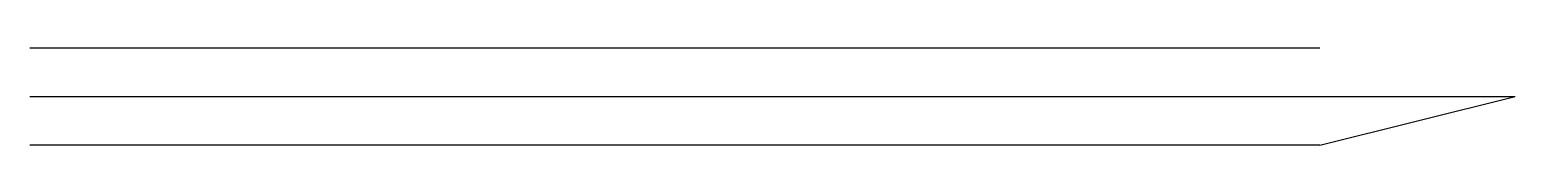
# Model space of a CAD drawing. Header units: millimetres. Extents: x 18.3 to 60.9, y 14.3 to 17.1.
import ezdxf

# ---------------------------------------------------------------- set-up
doc = ezdxf.new("R2010")
doc.units = ezdxf.units.MM
doc.layers.add('Obiect', color=4, linetype='Continuous')

msp = doc.modelspace()

# ---------------------------------------------------------------- linework, layer by layer
at = {"layer": 'Obiect'}
for p, q in [((18.343, 17.132, 9.294), (55.343, 17.132, 9.294)), ((18.343, 15.732, 9.294), (60.943, 15.732, 9.294)), ((55.343, 14.332, 9.294), (60.943, 15.732, 9.294)), ((55.343, 14.332, 9.294), (18.343, 14.332, 9.294))]:
    msp.add_line(p, q, dxfattribs=at)

doc.saveas('drawing.dxf')
